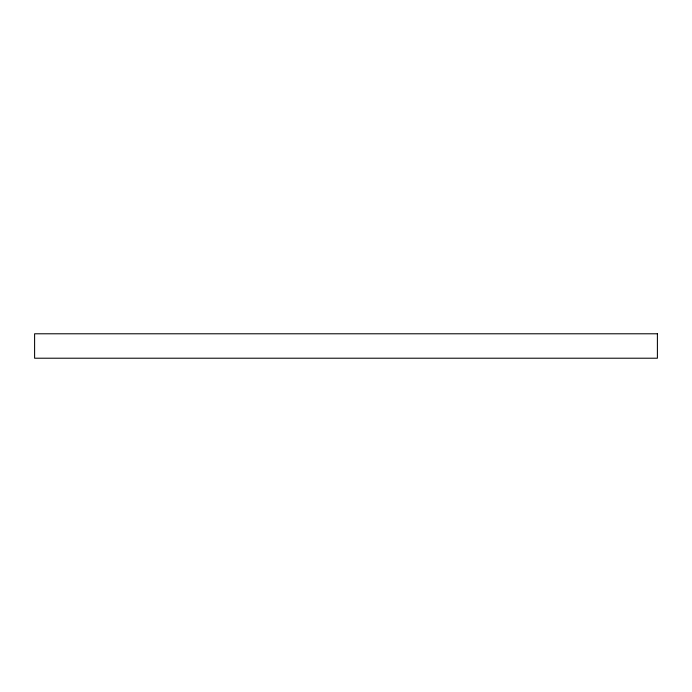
<?xml version="1.0" encoding="UTF-8"?>
<svg xmlns="http://www.w3.org/2000/svg" width="692" height="692" viewBox="0 0 692 692"><rect width="100%" height="100%" fill="white"/><g stroke="black" fill="none" stroke-linecap="round" stroke-linejoin="round"><path stroke-width="1.04" d="M657.4 333.786L34.6 333.786L34.6 358.214L657.4 358.214L657.4 333.786"/></g></svg>
